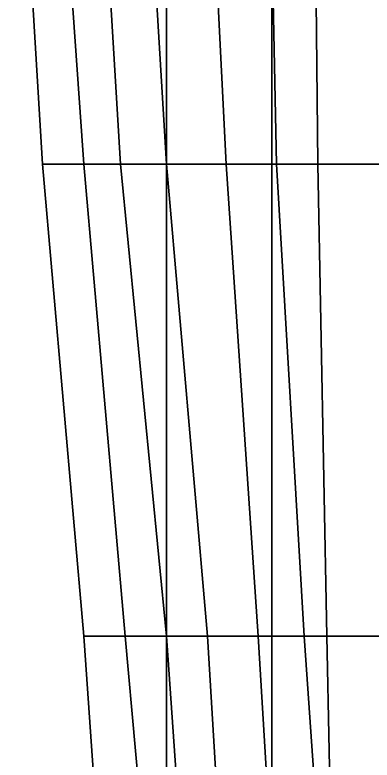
# Model space of a CAD drawing. Header units: millimetres. Extents: x -3 to 1.7, y -21.6 to 9.5.
# Drawn here: x -1.63 to -0.852, y -2.01 to -0.385 of the extents above; entities that cross this region are included whole.
import ezdxf

# ---------------------------------------------------------------- set-up
doc = ezdxf.new("R2010")
doc.units = ezdxf.units.MM
doc.layers.add('hull_mirror', color=7, linetype='Continuous')

msp = doc.modelspace()

# ---------------------------------------------------------------- linework, layer by layer
at = {"layer": 'hull_mirror'}
for points in [[(-1.57, -0.71, -0.2), (-1.3, -0.71, -0.3), (-1.3, 0.29, -0.33), (-1.63, 0.29, -0.2)], [(-1.3, -0.71, -0.3), (-1.07, -0.71, -0.37), (-1.07, 0.29, -0.4), (-1.3, 0.29, -0.33)], [(-1.07, -0.71, -0.37), (-0.52, -0.71, -0.5), (-0.52, 0.29, -0.55), (-1.07, 0.29, -0.4)], [(-1.48, -1.74, -0.22), (-1.3, -1.74, -0.27), (-1.3, -0.71, -0.3), (-1.57, -0.71, -0.2)], [(-1.3, -1.74, -0.27), (-1.07, -1.74, -0.34), (-1.07, -0.71, -0.37), (-1.3, -0.71, -0.3)], [(-1.07, -1.74, -0.34), (-0.52, -1.74, -0.46), (-0.52, -0.71, -0.5), (-1.07, -0.71, -0.37)], [(-1.41, -2.74, -0.23), (-1.3, -2.74, -0.24), (-1.3, -1.74, -0.27), (-1.48, -1.74, -0.22)], [(-1.3, -2.74, -0.24), (-1.07, -2.74, -0.31), (-1.07, -1.74, -0.34), (-1.3, -1.74, -0.27)], [(-1.07, -2.74, -0.31), (-0.52, -2.74, -0.42), (-0.52, -1.74, -0.46), (-1.07, -1.74, -0.34)]]:
    msp.add_3dface(points, dxfattribs=at)
at = {"layer": 'hull_mirror', "color": 3}
for points in [[(-1.48, -0.71, 0.08), (-1.57, -0.71, -0.2), (-1.63, 0.29, -0.2), (-1.55, 0.29, 0.08)], [(-1.4, -0.71, 0.31), (-1.48, -0.71, 0.08), (-1.55, 0.29, 0.08), (-1.46, 0.29, 0.31)], [(-1.3, -0.71, 0.51), (-1.4, -0.71, 0.31), (-1.46, 0.29, 0.31), (-1.36, 0.29, 0.51)], [(-1.17, -0.71, 0.72), (-1.3, -0.71, 0.51), (-1.36, 0.29, 0.51), (-1.22, 0.29, 0.72)], [(-1.06, -0.71, 0.85), (-1.17, -0.71, 0.72), (-1.22, 0.29, 0.72), (-1.08, 0.29, 0.88)], [(-0.97, -0.71, 0.93), (-1.06, -0.71, 0.85), (-1.08, 0.29, 0.88), (-0.98, 0.29, 0.96)], [(-0.83, -0.71, 0.97), (-0.97, -0.71, 0.93), (-0.98, 0.29, 0.96), (-0.83, 0.29, 1.02)], [(-1.39, -1.74, 0.08), (-1.48, -1.74, -0.22), (-1.57, -0.71, -0.2), (-1.48, -0.71, 0.08)], [(-1.3, -1.74, 0.31), (-1.39, -1.74, 0.08), (-1.48, -0.71, 0.08), (-1.4, -0.71, 0.31)], [(-1.21, -1.74, 0.51), (-1.3, -1.74, 0.31), (-1.4, -0.71, 0.31), (-1.3, -0.71, 0.51)], [(-1.1, -1.74, 0.72), (-1.21, -1.74, 0.51), (-1.3, -0.71, 0.51), (-1.17, -0.71, 0.72)], [(-1, -1.74, 0.85), (-1.1, -1.74, 0.72), (-1.17, -0.71, 0.72), (-1.06, -0.71, 0.85)], [(-0.95, -1.74, 0.9), (-1, -1.74, 0.85), (-1.06, -0.71, 0.85), (-0.97, -0.71, 0.93)], [(-0.83, -1.74, 0.95), (-0.95, -1.74, 0.9), (-0.97, -0.71, 0.93), (-0.83, -0.71, 0.97)], [(-1.3, -2.74, 0.08), (-1.41, -2.74, -0.23), (-1.48, -1.74, -0.22), (-1.39, -1.74, 0.08)], [(-1.23, -2.74, 0.31), (-1.3, -2.74, 0.08), (-1.39, -1.74, 0.08), (-1.3, -1.74, 0.31)], [(-1.15, -2.74, 0.51), (-1.23, -2.74, 0.31), (-1.3, -1.74, 0.31), (-1.21, -1.74, 0.51)], [(-1.04, -2.74, 0.72), (-1.15, -2.74, 0.51), (-1.21, -1.74, 0.51), (-1.1, -1.74, 0.72)], [(-0.93, -2.74, 0.86), (-1.04, -2.74, 0.72), (-1.1, -1.74, 0.72), (-1, -1.74, 0.85)], [(-0.93, -2.74, 0.86), (-0.93, -2.74, 0.86), (-1, -1.74, 0.85), (-0.95, -1.74, 0.9)], [(-0.8, -2.74, 0.9), (-0.93, -2.74, 0.86), (-0.95, -1.74, 0.9), (-0.83, -1.74, 0.95)]]:
    msp.add_3dface(points, dxfattribs=at)

doc.saveas('drawing.dxf')
